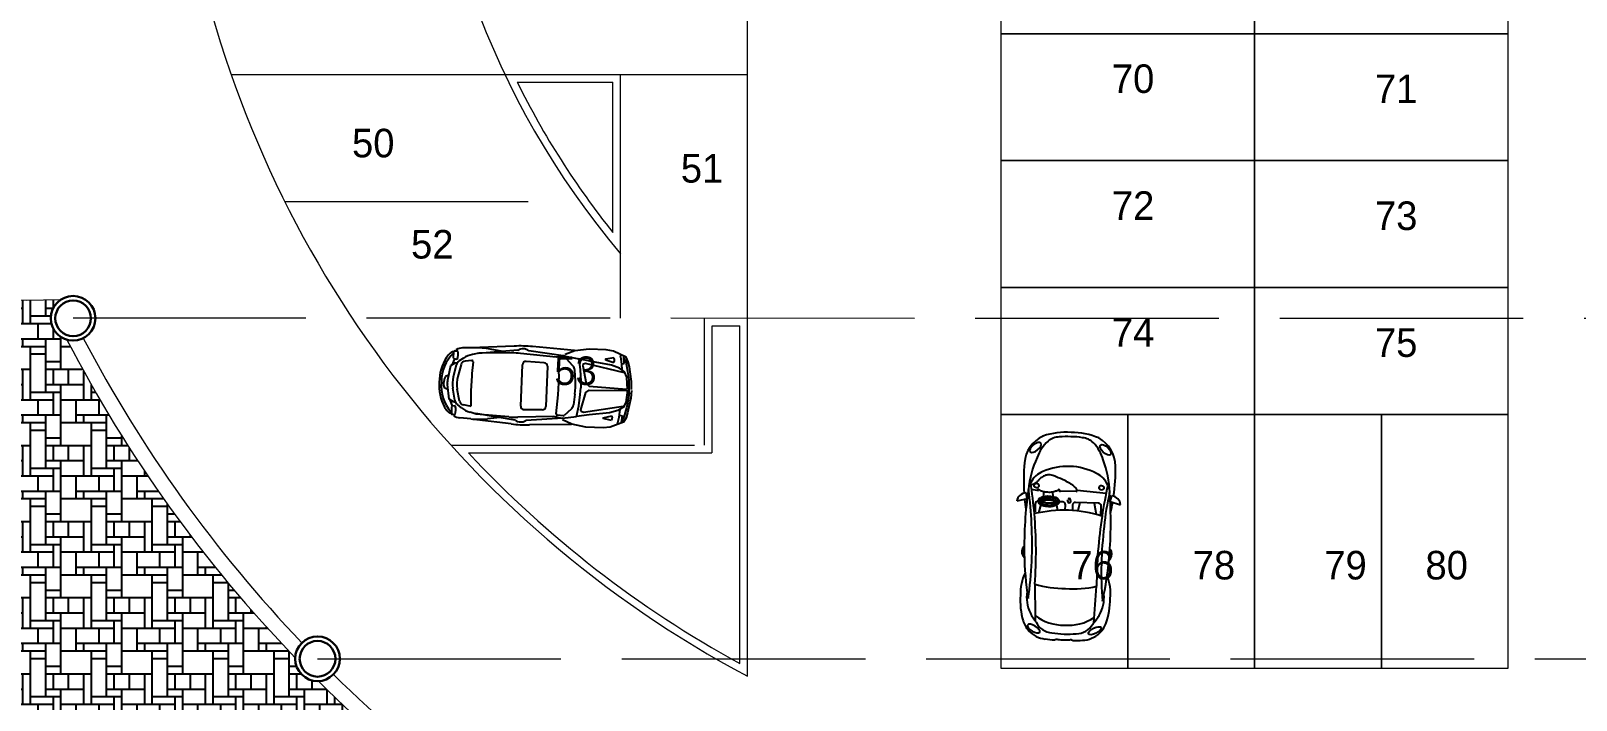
# Model space of a CAD drawing. Header units: millimetres. Extents: x 383 to 523, y 252 to 344.
# Drawn here: x 486.08 to 501.31, y 305.74 to 312.33 of the extents above; entities that cross this region are included whole.
import ezdxf

# ---------------------------------------------------------------- set-up
doc = ezdxf.new("R2010")
doc.units = ezdxf.units.MM
doc.header["$MEASUREMENT"] = 0
doc.linetypes.add('ACAD_ISO02W100', pattern=[15, 12, -3])
doc.linetypes.add('HIDDEN2', pattern=[4.7625, 3.175, -1.5875])
doc.layers.add('letreros', color=6, linetype='Continuous')
doc.layers.add('muebles', color=193, linetype='Continuous')
doc.layers.add('muros', color=5, linetype='Continuous', lineweight=30)
pattern_1 = [(90, (0, 0.225), (-0.6, 4e-17), [0.075, -0.15, 0.3, -0.225]), (0, (0.375, 0.225), (0, 0.75), [0.45, -0.15]), (90, (0.075, 0.15), (-0.6, 4e-17), [0.075, -0.225, 0.075, -0.375]), (0, (0.075, 0.15), (0, 0.75), [0.15, -0.45]), (90, (0.825, -0.225), (-0.6, 4e-17), [0.525, -0.225]), (0, (0.225, 0.075), (0, 0.75), [0.15, -0.45]), (90, (0.375, 0), (-0.6, 4e-17), [0.6, -0.15]), (0, (0.225, 0), (0, 0.75), [0.45, -0.15]), (90, (0.675, -0.3), (-0.6, 4e-17), [0.525, -0.225]), (90, (0.525, 0.225), (-0.6, 4e-17), [0.225, -0.525]), (0, (0.525, 0.3), (0, 0.75), [0.45, -0.15]), (90, (0.75, 0.3), (-0.6, 4e-17), [0.15, -0.6]), (0, (0.375, 0.45), (0, 0.75), [0.525, -0.075]), (0, (0.225, 0.6), (0, 0.75), [0.375, -0.225]), (90, (0.45, 0.6), (-0.6, 4e-17), [0.15, -0.6]), (90, (0.3, 0.3), (-0.6, 4e-17), [0.225, -0.075, 0.15, -0.3]), (0, (0.075, 0.525), (0, 0.75), [0.3, -0.3])]

# ---------------------------------------------------------------- blocks, each defined once
blk = doc.blocks.new('newbp')
at = {"linetype": 'Continuous'}
for p, q in [((-0.912, 0.75), (-0.86, 0.936)), ((-0.912, 0.75), (-1.017, 0.773)), ((-1.002, 0.77), (-1.016, 0.74)), ((-0.652, 0.589), (-0.827, 0.589)), ((-0.877, 0.539), (-0.877, 0.119)), ((-0.877, 0.459), (-0.672, 0.505)), ((-0.892, 0.034), (-0.92, 0.028)), ((-0.876, 0.198), (-0.723, 0.166)), ((-0.827, 0.069), (-0.731, 0.069)), ((-0.892, -0.023), (-0.92, -0.017)), ((-0.91, -0.297), (-0.888, -0.197)), ((-0.899, -0.296), (-0.877, -0.196)), ((-0.877, -0.235), (-0.847, -0.228)), ((-0.822, -0.222), (-0.721, -0.2)), ((-1.064, -0.553), (-1.084, -0.679)), ((-0.904, -0.456), (-0.888, -0.536)), ((-0.893, -0.455), (-0.877, -0.535)), ((-0.869, -0.497), (-0.841, -0.503)), ((-0.817, -0.508), (-0.665, -0.54)), ((-0.912, -0.756), (-1.017, -0.779)), ((-1.002, -0.776), (-1.016, -0.747)), ((-0.912, -0.756), (-0.86, -0.943))]:
    blk.add_line(p, q, dxfattribs=at)
for p, q in [((-1.055, 0.668), (-1.093, 0.141)), ((-1.077, 0.127), (-1.07, -0.16)), ((-0.958, -0.463), (-1.055, -0.455)), ((-0.963, -0.288), (-1.054, -0.293)), ((-0.908, -0.286), (-0.939, -0.287)), ((-0.902, -0.467), (-0.933, -0.465))]:
    blk.add_line(p, q)
for points in [[(-0.731, -0.061), (-0.827, -0.061, 0.414214), (-0.877, -0.111), (-0.877, -0.172)], [(-0.877, -0.556, 0.414214), (-0.827, -0.606), (-0.68, -0.606)]]:
    blk.add_lwpolyline(points, format="xyb", dxfattribs=at)
for points in [[(-0.877, -0.196), (-0.877, -0.235)], [(-0.877, -0.513), (-0.877, -0.535)]]:
    blk.add_lwpolyline(points, dxfattribs=at)
for centre, radius, start, end in [((-0.845, 0.765), 0.172, 94.8358, 177.4105), ((-1.528, 0.227), 0.596, 93.1042, 152.5294), ((-1.416, -0.145), 0.781, 108.4873, 134.9605), ((-0.943, -1.167), 1.905, 94.045, 112.2344), ((-1.391, -2.848), 3.675, 84.0793, 92.6383), ((-1.049, 0.333), 0.394, 113.5432, 157.7315), ((0.434, 9.601), 9.056, 259.568, 263.1462), ((-0.295, -6.336), 7.112, 86.9826, 96.3138), ((-0.206, 5.111), 4.464, 258.7428, 266.7414), ((-1.391, -2.848), 3.675, 79.4187, 82.3204), ((-0.827, 0.539), 0.05, 90, 180), ((2.043, -0.084), 2.778, 165.5534, 178.3371), ((0.347, 9.038), 8.487, 263.2731, 271.8915), ((0.142, 7.376), 6.748, 264.8845, 276.3963), ((-0.008, 0.773), 0.0318, 97.347, 181.047), ((-0.005, 0.782), 0.0102, 105.925, 249.0437), ((0.039, 0.659), 0.154, 42.3185, 109.578), ((0.029, 0.665), 0.132, 87.1047, 105.925), ((0.04, 0.731), 0.0661, 63.2181, 93.6483), ((0.061, 0.773), 0.0191, 341.3047, 62.6447), ((-0.187, -4.943), 5.716, 79.1065, 87.3355), ((0.771, -0.039), 0.851, 85.5476, 113.8305), ((0.845, 0.056), 0.642, 61.3785, 96.9532), ((0.88, -0.576), 1.387, 72.3333, 91.7581), ((0.666, -0.272), 1.016, 50.3417, 61.3785), ((1.172, 0.342), 0.423, 44.6346, 72.3333), ((1.138, 0.302), 0.476, 3.7909, 45.1844), ((-0.825, 0.038), 1.316, 159.343, 181.797), ((-1.713, 0.186), 0.338, 138.9346, 176.4235), ((-0.426, -0.003), 1.099, 153.8158, 180.034), ((-1.267, 0.067), 1.956, 357.937, 14.4502), ((-1.575, -60.4), 60.995, 87.30608, 87.93042), ((0.503, 0.041), 0.848, 357.0193, 35.4395), ((1.145, 0.198), 0.355, 3.2978, 61.4623), ((0.197, 0.166), 1.425, 0.0094, 6.7284), ((-0.688, 0.035), 1.374, 172.7936, 181.5977), ((-0.92, 0.006), 0.0224, 90, 270), ((-0.892, 0.006), 0.0281, 247.3801, 112.6199), ((-0.827, 0.119), 0.05, 180, 270), ((-12.519, -0.99), 14.07, 4.0226, 4.9268), ((1.53, 0.182), 0.0938, 331.033, 350.1956), ((2.084, 0.13), 0.472, 179.1597, 182.63), ((0.778, 0.022), 0.839, 358.2457, 5.8814), ((-0.825, -0.045), 1.316, 178.203, 200.657), ((-0.688, -0.042), 1.374, 178.4023, 187.2064), ((-1.713, -0.193), 0.338, 183.5765, 221.0654), ((-0.426, -0.004), 1.099, 179.966, 206.1842), ((2.043, 0.077), 2.778, 181.6629, 194.4466), ((-1.267, -0.074), 1.956, 345.5498, 2.063), ((0.503, -0.047), 0.848, 324.5605, 2.9807), ((1.145, -0.204), 0.355, 298.5377, 356.7022), ((-12.519, 0.984), 14.07, 355.0732, 355.9774), ((2.084, -0.137), 0.472, 177.37, 180.8403), ((1.53, -0.189), 0.0938, 9.8044, 28.967), ((0.778, -0.029), 0.839, 354.1186, 1.7543), ((0.197, -0.173), 1.425, 353.2716, 359.9906), ((-1.528, -0.234), 0.596, 207.4706, 266.8958), ((-1.416, 0.138), 0.781, 225.0395, 251.5127), ((-1.049, -0.34), 0.394, 202.2685, 246.4568), ((0.347, -9.044), 8.487, 88.1085, 96.7269), ((-1.575, 60.394), 60.995, 272.06958, 272.69392), ((0.666, 0.266), 1.016, 298.6215, 309.6583), ((1.138, -0.308), 0.476, 314.8156, 356.2091), ((-0.943, 1.16), 1.905, 247.7656, 265.955), ((-1.391, 2.841), 3.675, 267.3617, 275.9207), ((0.434, -9.608), 9.056, 96.8538, 100.432), ((-0.206, -5.118), 4.464, 93.2586, 101.2572), ((-0.295, 6.329), 7.112, 263.6862, 273.0174), ((-0.845, -0.772), 0.172, 182.5895, 265.1642), ((-1.391, 2.841), 3.675, 277.6796, 280.5813), ((0.142, -7.382), 6.748, 83.6037, 95.1155), ((-0.008, -0.779), 0.0318, 178.953, 262.653), ((-0.005, -0.789), 0.0102, 110.9563, 254.075), ((0.039, -0.666), 0.154, 250.422, 317.6815), ((0.029, -0.671), 0.132, 254.075, 272.8953), ((0.04, -0.737), 0.0661, 266.3517, 296.7819), ((0.061, -0.78), 0.0191, 297.3553, 18.6953), ((-0.187, 4.936), 5.716, 272.6645, 280.8935), ((0.771, 0.032), 0.851, 246.1695, 274.4524), ((0.845, -0.062), 0.642, 263.0468, 298.6215), ((0.88, 0.569), 1.387, 268.2419, 287.6667), ((1.172, -0.348), 0.423, 287.6667, 315.3654)]:
    blk.add_arc(centre, radius, start, end, dxfattribs=at)
for centre, major_axis, ratio in [((-1.845, 0.63), (-0.083, -0.0937), 0.463754), ((1.432, 0.551), (-0.061, 0.112), 0.405921)]:
    blk.add_ellipse(centre, major_axis=major_axis, ratio=ratio, dxfattribs=at)
for centre in [(-1.157, 0.583), (-1.157, -0.595)]:
    blk.add_ellipse(centre, major_axis=(0, 0.0429), ratio=0.983266, start_param=4.712389, end_param=10.995574)
at = {"linetype": 'Continuous', "extrusion": (0, 0, -1)}
for centre, major_axis, ratio in [((-1.845, -0.637), (-0.083, 0.0937), 0.463754), ((1.432, -0.557), (-0.061, -0.112), 0.405921)]:
    blk.add_ellipse(centre, major_axis=major_axis, ratio=ratio, dxfattribs=at)
for points, knots in [([(-1.077, 0.127), (-1.08, 0.133), (-1.1, 0.15), (-1.144, 0.115), (-1.18, 0.072), (-1.223, -0.001), (-1.273, -0.105), (-1.318, -0.221), (-1.36, -0.328), (-1.36, -0.418), (-1.323, -0.493), (-1.275, -0.55), (-1.223, -0.585), (-1.193, -0.622), (-1.178, -0.647), (-1.165, -0.693)], [0, 0, 0, 0, 0.527288, 1.647451, 3.487558, 5.099073, 7.968657, 12.238313, 14.475187, 16.613757, 18.744202, 20.639343, 22.223389, 23.452731, 24.286529, 24.286529, 24.286529, 24.286529]), ([(-1.064, -0.553), (-1.068, -0.556), (-1.074, -0.561), (-1.09, -0.565), (-1.091, -0.555), (-1.09, -0.549), (-1.084, -0.542), (-1.074, -0.534), (-1.065, -0.513), (-1.054, -0.475), (-1.047, -0.407), (-1.047, -0.336), (-1.059, -0.269), (-1.08, -0.228), (-1.088, -0.195), (-1.105, -0.188), (-1.099, -0.183), (-1.093, -0.18), (-1.084, -0.181), (-1.077, -0.178), (-1.065, -0.181), (-1.07, -0.166), (-1.07, -0.16)], [0, 0, 0, 0, 0.0138597, 0.0278304, 0.0329137, 0.0379971, 0.0465756, 0.0592704, 0.0762214, 0.1105991, 0.1789801, 0.2766959, 0.3173629, 0.3800771, 0.4110544, 0.4160421, 0.4210284, 0.4277212, 0.4387433, 0.4448131, 0.4508005, 0.4694463, 0.4694463, 0.4694463, 0.4694463]), ([(-0.963, -0.295), (-0.965, -0.308), (-0.954, -0.235), (-0.937, -0.215), (-0.911, -0.179), (-0.882, -0.17), (-0.85, -0.176), (-0.829, -0.211), (-0.799, -0.257), (-0.788, -0.322), (-0.788, -0.395), (-0.797, -0.462), (-0.818, -0.517), (-0.844, -0.55), (-0.872, -0.561), (-0.892, -0.557), (-0.911, -0.55), (-0.925, -0.529), (-0.95, -0.494), (-0.965, -0.414), (-0.974, -0.382), (-0.961, -0.282), (-0.963, -0.295)], [0, 0, 0, 0, 0.03969, 0.089634, 0.13125, 0.1542862, 0.1797268, 0.2207266, 0.2680991, 0.3447665, 0.4095645, 0.4843001, 0.541515, 0.5817687, 0.6060665, 0.6262474, 0.6436722, 0.6634686, 0.6988791, 0.7758465, 0.8696394, 0.907731, 0.907731, 0.907731, 0.907731]), ([(-0.938, -0.293), (-0.938, -0.289), (-0.937, -0.284), (-0.935, -0.274), (-0.934, -0.268), (-0.93, -0.253), (-0.928, -0.246), (-0.924, -0.237), (-0.922, -0.235), (-0.918, -0.229), (-0.916, -0.227), (-0.91, -0.219), (-0.906, -0.213), (-0.899, -0.206), (-0.896, -0.203), (-0.892, -0.2), (-0.89, -0.199), (-0.886, -0.197), (-0.884, -0.197), (-0.879, -0.196), (-0.875, -0.196), (-0.871, -0.198), (-0.87, -0.198), (-0.867, -0.199), (-0.865, -0.201), (-0.861, -0.206), (-0.858, -0.209), (-0.853, -0.218), (-0.85, -0.223), (-0.844, -0.232), (-0.841, -0.237), (-0.835, -0.247), (-0.832, -0.253), (-0.827, -0.264), (-0.824, -0.27), (-0.82, -0.282), (-0.819, -0.289), (-0.815, -0.309), (-0.814, -0.323), (-0.812, -0.352), (-0.812, -0.366), (-0.814, -0.41), (-0.818, -0.438), (-0.829, -0.476), (-0.833, -0.486), (-0.84, -0.501), (-0.843, -0.506), (-0.849, -0.516), (-0.852, -0.52), (-0.858, -0.527), (-0.861, -0.529), (-0.867, -0.533), (-0.871, -0.534), (-0.874, -0.535), (-0.875, -0.535), (-0.879, -0.535), (-0.881, -0.534), (-0.885, -0.533), (-0.888, -0.532), (-0.892, -0.531), (-0.894, -0.53), (-0.895, -0.529), (-0.895, -0.529), (-0.896, -0.529), (-0.897, -0.528), (-0.899, -0.526), (-0.9, -0.523), (-0.904, -0.518), (-0.905, -0.516), (-0.908, -0.511), (-0.91, -0.509), (-0.914, -0.503), (-0.917, -0.498), (-0.921, -0.49), (-0.923, -0.486), (-0.926, -0.476), (-0.928, -0.471), (-0.933, -0.456), (-0.935, -0.445), (-0.938, -0.429), (-0.94, -0.423), (-0.942, -0.413), (-0.943, -0.408), (-0.945, -0.395), (-0.946, -0.387), (-0.946, -0.369), (-0.945, -0.363), (-0.945, -0.351), (-0.944, -0.345), (-0.942, -0.326), (-0.94, -0.309), (-0.939, -0.298), (-0.939, -0.296), (-0.938, -0.295), (-0.938, -0.294), (-0.938, -0.293), (-0.938, -0.293), (-0.938, -0.293)], [0.497033, 0.497033, 0.497033, 0.497033, 0.723444, 0.723444, 0.974636, 0.974636, 1.50964, 1.50964, 2.044645, 2.044645, 2.271061, 2.271061, 2.862376, 2.862376, 3.217654, 3.217654, 3.537253, 3.537253, 3.856852, 3.856852, 4.368613, 4.368613, 4.584627, 4.584627, 4.99269, 4.99269, 5.400753, 5.400753, 5.808816, 5.808816, 6.216879, 6.216879, 6.778716, 6.778716, 7.350371, 7.350371, 7.922025, 7.922025, 9.065335, 9.065335, 10.208644, 10.208644, 12.495263, 12.495263, 13.409896, 13.409896, 13.929088, 13.929088, 14.44828, 14.44828, 14.909885, 14.909885, 15.371489, 15.371489, 15.62524, 15.62524, 15.87899, 15.87899, 16.120875, 16.120875, 16.36276, 16.36276, 16.51635, 16.51635, 16.669941, 16.669941, 16.921521, 16.921521, 17.136676, 17.136676, 17.351831, 17.351831, 17.782142, 17.782142, 18.204974, 18.204974, 18.627807, 18.627807, 19.473473, 19.473473, 19.978923, 19.978923, 20.484372, 20.484372, 21.475119, 21.475119, 21.859144, 21.859144, 22.162884, 22.162884, 22.770362, 22.770362, 22.900493, 22.900493, 22.951221, 22.951221, 22.964298, 22.964298, 22.964298, 22.964298]), ([(-0.883, -0.222), (-0.882, -0.225), (-0.88, -0.227), (-0.875, -0.234), (-0.873, -0.239), (-0.867, -0.249), (-0.863, -0.255), (-0.858, -0.266), (-0.856, -0.272), (-0.852, -0.284), (-0.85, -0.291), (-0.847, -0.311), (-0.845, -0.325), (-0.844, -0.354), (-0.844, -0.368), (-0.846, -0.412), (-0.85, -0.44), (-0.86, -0.478), (-0.864, -0.488), (-0.871, -0.503), (-0.874, -0.508), (-0.878, -0.515), (-0.88, -0.517), (-0.881, -0.518)], [5.596292, 5.596292, 5.596292, 5.596292, 5.808816, 5.808816, 6.216879, 6.216879, 6.778716, 6.778716, 7.350371, 7.350371, 7.922025, 7.922025, 9.065335, 9.065335, 10.208644, 10.208644, 12.495263, 12.495263, 13.409896, 13.409896, 13.929088, 13.929088, 14.118229, 14.118229, 14.118229, 14.118229]), ([(-0.904, -0.456), (-0.906, -0.449), (-0.907, -0.442), (-0.91, -0.43), (-0.911, -0.424), (-0.913, -0.414), (-0.914, -0.409), (-0.917, -0.396), (-0.918, -0.388), (-0.917, -0.37), (-0.917, -0.364), (-0.916, -0.352), (-0.916, -0.346), (-0.914, -0.326), (-0.912, -0.31), (-0.91, -0.299), (-0.91, -0.298), (-0.91, -0.297)], [18.939067, 18.939067, 18.939067, 18.939067, 19.473473, 19.473473, 19.978923, 19.978923, 20.484372, 20.484372, 21.475119, 21.475119, 21.859144, 21.859144, 22.162884, 22.162884, 22.770362, 22.770362, 22.871566, 22.871566, 22.871566, 22.871566]), ([(-0.893, -0.455), (-0.895, -0.448), (-0.896, -0.442), (-0.899, -0.429), (-0.9, -0.423), (-0.902, -0.413), (-0.903, -0.408), (-0.906, -0.395), (-0.907, -0.387), (-0.906, -0.369), (-0.906, -0.363), (-0.905, -0.351), (-0.905, -0.345), (-0.903, -0.326), (-0.901, -0.309), (-0.899, -0.298), (-0.899, -0.297), (-0.899, -0.296)], [18.939067, 18.939067, 18.939067, 18.939067, 19.473473, 19.473473, 19.978923, 19.978923, 20.484372, 20.484372, 21.475119, 21.475119, 21.859144, 21.859144, 22.162884, 22.162884, 22.770362, 22.770362, 22.871566, 22.871566, 22.871566, 22.871566])]:
    blk.add_open_spline(points, degree=3, knots=knots)
blk = doc.blocks.new('CAR0015')
for p, q in [((-1.533, 0.615), (-1.469, 0.619)), ((-1.496, 0.625), (-1.525, 0.613)), ((-1.154, 0.691), (-1.374, 0.679)), ((-0.278, 0.679), (-1.062, 0.584)), ((-0.402, 0.621), (-1.052, 0.591)), ((-0.354, 0.759), (-1.035, 0.703)), ((-0.578, 0.64), (-0.827, 0.677)), ((0.481, 0.576), (-0.227, 0.619)), ((0.664, 0.602), (-0.064, 0.68)), ((0.841, 0.724), (0.009, 0.765)), ((0.647, 0.614), (0.481, 0.576)), ((1.751, 0.675), (1.757, 0.648)), ((1.835, 0.509), (1.824, 0.64)), ((1.871, 0.536), (1.824, 0.616)), ((-1.6, 0.318), (-1.646, 0.032)), ((-1.514, 0.37), (-1.6, 0.318)), ((-1.526, 0.458), (-1.576, 0.332)), ((-1.548, 0.603), (-1.575, 0.592)), ((-1.544, 0.469), (-1.544, 0.603)), ((-1.486, 0.336), (-1.535, 0.099)), ((-1.472, 0.447), (-1.534, 0.458)), ((-1.47, 0.378), (-1.514, 0.37)), ((-1.392, 0.352), (-1.448, 0.112)), ((-1.348, 0.478), (-1.431, 0.42)), ((-1.184, 0.438), (-1.313, 0.423)), ((-1.052, 0.591), (-1.173, 0.559)), ((-1.158, 0.414), (-1.17, 0.182)), ((-0.178, -0.42), (-0.179, 0.398)), ((0.251, 0.456), (-0.108, 0.467)), ((0.318, 0.388), (0.319, -0.409)), ((0.528, 0.524), (0.551, 0.15)), ((0.673, 0.557), (0.549, 0.548)), ((0.658, 0.606), (0.936, 0.559)), ((0.823, 0.419), (0.691, 0.551)), ((0.883, 0.12), (0.862, 0.335)), ((1.626, 0.612), (1.465, 0.578)), ((1.465, 0.564), (1.631, 0.52)), ((1.637, 0.581), (1.626, 0.612)), ((1.631, 0.52), (1.639, 0.555)), ((1.784, 0.497), (1.835, 0.509)), ((1.79, 0.43), (1.794, 0.385)), ((1.914, 0.35), (1.871, 0.536)), ((1.946, 0.195), (1.914, 0.35)), ((-1.713, 0.047), (-1.716, -0.012)), ((-1.691, 0.103), (-1.713, 0.047)), ((-1.632, 0.128), (-1.691, 0.103)), ((-1.17, 0.182), (-1.17, -0.011)), ((1.954, 0.052), (1.946, 0.195)), ((-1.713, -0.072), (-1.716, -0.013)), ((-1.691, -0.128), (-1.713, -0.072)), ((-1.631, -0.153), (-1.691, -0.128)), ((-1.599, -0.343), (-1.646, -0.057)), ((-1.486, -0.36), (-1.535, -0.124)), ((-1.391, -0.377), (-1.447, -0.137)), ((-1.17, -0.206), (-1.17, -0.014)), ((-1.157, -0.438), (-1.17, -0.206)), ((0.529, -0.544), (0.551, -0.17)), ((0.883, -0.14), (0.863, -0.355)), ((1.946, -0.213), (1.915, -0.368)), ((1.954, -0.07), (1.946, -0.213)), ((-1.513, -0.395), (-1.599, -0.343)), ((-1.525, -0.482), (-1.575, -0.357)), ((-1.543, -0.494), (-1.543, -0.628)), ((-1.471, -0.472), (-1.533, -0.483)), ((-1.469, -0.403), (-1.513, -0.395)), ((-1.347, -0.502), (-1.43, -0.445)), ((-1.183, -0.462), (-1.313, -0.447)), ((-1.051, -0.615), (-1.172, -0.583)), ((-0.277, -0.701), (-1.061, -0.608)), ((0.483, -0.596), (-0.226, -0.641)), ((0.252, -0.478), (-0.107, -0.489)), ((0.648, -0.634), (0.483, -0.596)), ((0.675, -0.578), (0.551, -0.569)), ((0.659, -0.626), (0.937, -0.579)), ((0.823, -0.439), (0.693, -0.571)), ((1.466, -0.583), (1.632, -0.539)), ((1.627, -0.63), (1.467, -0.597)), ((1.638, -0.599), (1.627, -0.63)), ((1.632, -0.539), (1.64, -0.574)), ((1.785, -0.516), (1.836, -0.527)), ((1.791, -0.449), (1.794, -0.404)), ((1.836, -0.527), (1.826, -0.658)), ((1.873, -0.555), (1.826, -0.634)), ((1.915, -0.368), (1.873, -0.555)), ((-1.547, -0.628), (-1.574, -0.617)), ((-1.532, -0.639), (-1.468, -0.644)), ((-1.495, -0.65), (-1.524, -0.638)), ((-1.152, -0.715), (-1.373, -0.704)), ((-0.401, -0.643), (-1.051, -0.615)), ((-0.352, -0.782), (-1.033, -0.727)), ((-0.577, -0.663), (-0.825, -0.7)), ((0.666, -0.623), (-0.063, -0.702)), ((0.843, -0.744), (0.01, -0.787)), ((1.752, -0.694), (1.759, -0.666))]:
    blk.add_line(p, q)
for points in [[(1.998, 0), (1.993, 0.155), (1.94, 0.445), (1.913, 0.545), (1.866, 0.636), (1.61, 0.743), (1.468, 0.762), (1.128, 0.762), (0.846, 0.718), (0.658, 0.638)], [(1.923, -0.004), (1.897, 0.242), (1.849, 0.342), (1.744, 0.409), (1.585, 0.461), (1.183, 0.517), (0.936, 0.559), (0.97, 0.346), (0.988, 0.122), (0.996, -0.01)], [(1.846, 0.323), (1.067, 0.475), (1.024, 0.459), (1.016, 0.427), (1.101, 0.081), (1.163, 0.03), (1.9, 0.005)], [(1.998, -0.018), (1.993, -0.173), (1.941, -0.463), (1.915, -0.563), (1.868, -0.654), (1.611, -0.762), (1.47, -0.782), (1.13, -0.782), (0.847, -0.738), (0.659, -0.658)], [(1.923, -0.015), (1.898, -0.26), (1.85, -0.36), (1.745, -0.427), (1.586, -0.479), (1.184, -0.537), (0.937, -0.579), (0.971, -0.366), (0.988, -0.141), (0.996, -0.01)], [(1.846, -0.342), (1.068, -0.495), (1.025, -0.478), (1.017, -0.447), (1.102, -0.1), (1.163, -0.049), (1.9, -0.023)]]:
    blk.add_lwpolyline(points)
for centre, radius, start, end in [((-1.533, 0.603), 0.0115, 93.7825, 180.113), ((-1.361, 0.423), 0.257, 92.9306, 122.783), ((-1.788, 0.539), 0.329, 343.7595, 14.0169), ((-1.064, -0.958), 1.652, 81.7454, 93.1132), ((-0.328, -1.029), 1.652, 86.4893, 92.5638), ((-0.127, -1.984), 2.753, 87.1678, 94.7177), ((-0.17, 0.527), 0.186, 55.336, 125.4638), ((0.417, 0.334), 1.376, 4.0319, 13.1964), ((-0.896, 0.017), 0.914, 149.6553, 182.0435), ((-1.001, 0.039), 0.765, 135.5935, 183.8679), ((-1.345, 0.28), 0.393, 133.7293, 149.6553), ((-1.521, 0.465), 0.138, 112.9116, 133.7293), ((-1.532, 0.469), 0.0115, 180.113, 260.5053), ((-1.351, 0.308), 0.138, 125.0429, 168.3436), ((-1.303, 0.332), 0.0918, 96.737, 166.9903), ((-1.032, 0.027), 0.551, 104.8579, 125.0429), ((-1.181, 0.415), 0.0229, 356.9979, 96.737), ((-0.11, 0.398), 0.0688, 88.2929, 180.1885), ((0.249, 0.388), 0.0688, 0.1141, 88.2929), ((0.551, 0.525), 0.0229, 94.3979, 183.3874), ((0.675, 0.535), 0.0229, 44.8083, 94.3979), ((0.725, 0.322), 0.138, 5.4916, 44.8083), ((1.467, 0.571), 0.00688, 102.0005, 255.153), ((1.594, 0.565), 0.0459, 347.5746, 20.1342), ((-1.375, -0.012), 0.275, 170.7246, 189.3883), ((-0.996, -0.012), 0.551, 168.3436, 191.7694), ((-0.911, -0.012), 0.551, 166.9903, 193.1226), ((-2.197, -0.013), 2.753, 356.7256, 3.3874), ((-0.487, -0.011), 1.376, 354.6214, 5.4916), ((0.854, -0.01), 1.101, 356.8942, 3.2188), ((-0.895, -0.041), 0.914, 178.0694, 210.4577), ((-1.001, -0.063), 0.765, 176.2451, 224.5195), ((-1.344, -0.305), 0.393, 210.4577, 226.3836), ((-1.52, -0.49), 0.138, 226.3836, 247.2014), ((-1.532, -0.494), 0.0115, 99.6077, 180), ((-1.351, -0.332), 0.138, 191.7694, 235.07), ((-1.787, -0.565), 0.329, 346.0961, 16.3535), ((-1.302, -0.356), 0.0918, 193.1226, 263.376), ((-1.032, -0.051), 0.551, 235.07, 255.2551), ((-1.18, -0.439), 0.0229, 263.376, 3.115), ((-0.109, -0.42), 0.0688, 179.9245, 271.8201), ((0.25, -0.409), 0.0688, 271.8201, 359.9989), ((0.552, -0.546), 0.0229, 176.7256, 265.7151), ((0.676, -0.555), 0.0229, 265.7151, 315.3046), ((0.726, -0.342), 0.138, 315.3046, 354.6214), ((1.468, -0.59), 0.00688, 104.96, 258.1125), ((1.595, -0.584), 0.0459, 339.9787, 12.5384), ((0.418, -0.355), 1.376, 346.9166, 356.0811), ((-1.532, -0.628), 0.0115, 180, 266.3304), ((-1.36, -0.447), 0.257, 237.3299, 267.1824), ((-1.066, 0.934), 1.652, 266.9998, 278.3676), ((-0.33, 1.007), 1.652, 267.5491, 273.6237), ((-0.131, 1.962), 2.753, 265.3952, 272.9452), ((-0.169, -0.549), 0.186, 234.6492, 304.7769)]:
    blk.add_arc(centre, radius, start, end)

msp = doc.modelspace()

# ---------------------------------------------------------------- hatches: boundary and pattern name
at = {"layer": 'muebles'}
h = msp.add_hatch(dxfattribs=at)
h.set_pattern_fill('CS23', color=256, scale=0.015, style=0)
h.set_pattern_definition(pattern_1)
h.paths.add_polyline_path([(482.345, 310.563), (481.413, 309.818), (484.712, 306.519), (486.697, 308.808, -0.010299), (486.434, 309.291, -0.334833), (486.275, 309.502, -0.25717), (486.377, 309.688, -0.127726)])
h = msp.add_hatch(dxfattribs=at)
h.set_pattern_fill('CS23', color=256, scale=0.015, style=0)
h.set_pattern_definition(pattern_1)
h.paths.add_polyline_path([(486.697, 308.808), (484.712, 306.519), (488.527, 302.703), (490.929, 304.293, -0.048737), (488.912, 305.928, -0.438578), (488.684, 306.158, -0.06226)])

# ---------------------------------------------------------------- linework, layer by layer
at = {"layer": 'letreros', "linetype": 'Continuous'}
msp.add_lwpolyline([(494.154, 308.062, 0, 0, 0), (494.144, 310.135, 0.582, 0, 0), (494.138, 311.374, 0, 0, 0)], format="xyseb", dxfattribs=at)
at = {"layer": 'muros', "lineweight": 18}
for p, q in [((493.141, 305.978), (493.141, 312.719)), ((488.053, 311.902), (493.141, 311.902)), ((490.873, 311.827), (491.816, 311.827)), ((491.816, 310.347), (491.816, 311.827)), ((491.891, 309.502), (491.891, 311.902)), ((492.72, 308.252), (492.72, 309.502)), ((492.795, 308.177), (492.795, 309.427)), ((493.066, 306.103), (493.066, 309.427))]:
    msp.add_line(p, q, dxfattribs=at)
at = {"layer": 'muros', "linetype": 'ACAD_ISO02W100', "lineweight": 18, "ltscale": 0.2}
for p, q in [((488.581, 310.652), (491.491, 310.652)), ((509.788, 309.501), (486.495, 309.502)), ((492.795, 309.427), (493.066, 309.427)), ((490.22, 308.252), (492.72, 308.252)), ((490.391, 308.177), (492.795, 308.177)), ((488.904, 306.148), (507.67, 306.148))]:
    msp.add_line(p, q, dxfattribs=at)
at = {"layer": 'muros', "lineweight": 18}
for points in [[(495.641, 312.305), (498.141, 312.305), (498.141, 313.555), (495.641, 313.555)], [(498.141, 312.305), (500.641, 312.305), (500.641, 313.555), (498.141, 313.555)], [(495.641, 311.055), (498.141, 311.055), (498.141, 312.305), (495.641, 312.305)], [(498.141, 311.055), (500.641, 311.055), (500.641, 312.305), (498.141, 312.305)], [(495.641, 309.805), (498.141, 309.805), (498.141, 311.055), (495.641, 311.055)], [(498.141, 309.805), (500.641, 309.805), (500.641, 311.055), (498.141, 311.055)], [(495.641, 308.555), (498.141, 308.555), (498.141, 309.805), (495.641, 309.805)], [(498.141, 308.555), (500.641, 308.555), (500.641, 309.805), (498.141, 309.805)], [(496.891, 306.055), (496.891, 308.555), (495.641, 308.555), (495.641, 306.055)], [(498.141, 306.055), (498.141, 308.555), (496.891, 308.555), (496.891, 306.055)], [(499.391, 306.055), (499.391, 308.555), (498.141, 308.555), (498.141, 306.055)], [(500.641, 306.055), (500.641, 308.555), (499.391, 308.555), (499.391, 306.055)]]:
    msp.add_lwpolyline(points, close=True, dxfattribs=at)
at = {"layer": 'muros'}
for centre, radius in [((486.495, 309.502), 0.22), ((486.495, 309.502), 0.176), ((488.904, 306.148), 0.22), ((488.904, 306.148), 0.176)]:
    msp.add_circle(centre, radius, dxfattribs=at)
at = {"layer": 'muros', "lineweight": 18}
for centre, radius, start, end in [((498.155, 315.43), 10.7, 140.0198, 242.0585), ((498.155, 315.43), 8.2, 139.8062, 220.1938), ((486.046, 317.89), 8.209, 197.4308, 272.3104), ((498.155, 315.43), 8.125, 206.3255, 218.7259), ((498.289, 315.43), 13.35, 207.3812, 223.992), ((498.289, 315.43), 13.2, 207.6415, 223.7317), ((498.155, 315.43), 10.625, 223.0518, 241.3841), ((498.289, 315.43), 13.2, 225.6415, 241.7317), ((498.289, 315.43), 13.35, 225.3812, 241.992)]:
    msp.add_arc(centre, radius, start, end, dxfattribs=at)

# ---------------------------------------------------------------- block references
at = {"layer": 'muebles'}
for name, p, xscale, yscale, zscale, rotation in [('CAR0015', (491.004, 308.843), 0.4979421134313725, 0.4979421134313725, 0.497942113431387, 357.5774395978231), ('newbp', (496.293, 307.214), 0.544314049999997, 0.544314049999997, 0.54431405, 267.9977201372107)]:
    msp.add_blockref(name, p, dxfattribs=dict(at, xscale=xscale, yscale=yscale, zscale=zscale, rotation=rotation))

# ---------------------------------------------------------------- texts
at = {"layer": 'letreros', "linetype": 'HIDDEN2', "ltscale": 0.01, "char_height": 0.2813, "width": 3.7589, "attachment_point": 1}
for s, insert in [('70', (496.734, 312.003)), ('71', (499.327, 311.903)), ('50', (489.244, 311.369)), ('51', (492.485, 311.12)), ('72', (496.734, 310.753)), ('73', (499.327, 310.653)), ('52', (489.826, 310.372)), ('74', (496.734, 309.503)), ('75', (499.327, 309.403)), ('53', (491.238, 309.126)), ('76', (496.335, 307.211)), ('78', (497.531, 307.211)), ('79', (498.828, 307.211)), ('80', (499.825, 307.211))]:
    msp.add_mtext(s, dxfattribs=dict(at, insert=insert))

doc.saveas('drawing.dxf')
